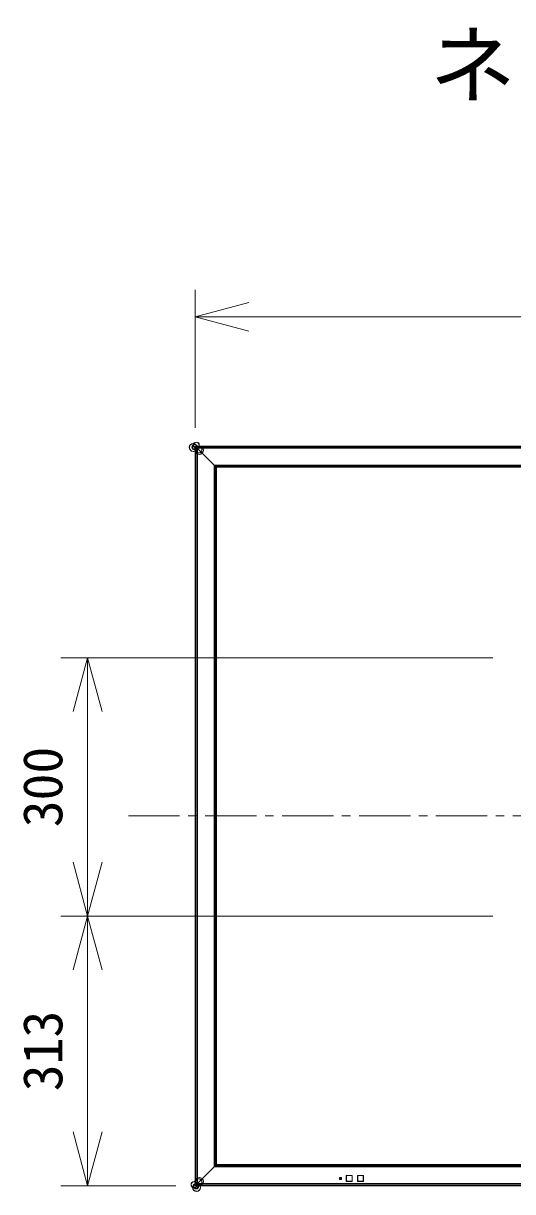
# Model space of a CAD drawing. Units: millimetres, scale not verified. Extents: x -62 to 63, y -57 to 57.
# Drawn here: x -54.4 to -31.6, y 2.5 to 56.8 of the extents above; entities that cross this region are included whole.
import ezdxf
from ezdxf.enums import TextEntityAlignment as Align

# ---------------------------------------------------------------- set-up
doc = ezdxf.new("R2010")
doc.units = ezdxf.units.MM
doc.header["$LTSCALE"] = 0.125
doc.linetypes.add('USER1', pattern=[28.575, 19.05, -3.175, 3.175, -3.175])
for name, color, linetype, lineweight in [('0-0_0', 7, 'Continuous', 18), ('0-5_SUNPO', 3, 'Continuous', 18), ('0-6_GAIKEI', 1, 'Continuous', 18)]:
    doc.layers.add(name, color=color, linetype=linetype, lineweight=lineweight)
doc.layers.add('0-2_MOJI1', color=7, linetype='Continuous')
doc.styles.add('ＭＳ ゴシック', font='')
doc.styles.get('ＭＳ ゴシック').set_extended_font_data('MS Gothic')

# ---------------------------------------------------------------- blocks, each defined once
blk = doc.blocks.new('_Open30')
at = {"layer": '0-0_0'}
blk.add_line((0, 0), (-1, 0), dxfattribs=at)
blk.add_lwpolyline([(-1, 0.26795), (0, 0), (-1, -0.26795)], dxfattribs=at)
blk = doc.blocks.new('D1')
at = {"layer": '0-5_SUNPO'}
for p, q in [((31.9448, 340.8282), (11.8685, 340.8282)), ((13.1185, 338.3282), (13.1185, 331.3282)), ((31.9448, 328.8282), (11.8685, 328.8282))]:
    blk.add_line(p, q, dxfattribs=at)
at = {"layer": '0-5_SUNPO', "xscale": 2.5, "yscale": 2.5}
for p, rotation in [((13.1185, 340.8282), 90), ((13.1185, 328.8282), 270)]:
    blk.add_blockref('_Open30', p, dxfattribs=dict(at, rotation=rotation))
at = {"layer": '0-5_SUNPO', "color": 7, "style": 'ＭＳ ゴシック'}
blk.add_text('300', height=1.833, rotation=90, dxfattribs=at).set_placement((12.4935, 332.9532), align=Align.BOTTOM_LEFT)
blk = doc.blocks.new('D2')
at = {"layer": '0-5_SUNPO'}
for p, q in [((31.9448, 328.8282), (11.8685, 328.8282)), ((13.1185, 326.3282), (13.1185, 318.8082)), ((17.2201, 316.3082), (11.8685, 316.3082))]:
    blk.add_line(p, q, dxfattribs=at)
at = {"layer": '0-5_SUNPO', "xscale": 2.5, "yscale": 2.5}
for p, rotation in [((13.1185, 328.8282), 90), ((13.1185, 316.3082), 270)]:
    blk.add_blockref('_Open30', p, dxfattribs=dict(at, rotation=rotation))
at = {"layer": '0-5_SUNPO', "color": 7, "style": 'ＭＳ ゴシック'}
blk.add_text('313', height=1.833, rotation=90, dxfattribs=at).set_placement((12.4935, 320.6932), align=Align.BOTTOM_LEFT)
blk = doc.blocks.new('D4')
at = {"layer": '0-5_SUNPO'}
for p, q in [((18.1121, 351.5022), (18.1121, 357.9108)), ((77.4721, 351.5022), (77.4721, 357.9108)), ((20.6121, 356.6608), (74.9721, 356.6608))]:
    blk.add_line(p, q, dxfattribs=at)
at = {"layer": '0-5_SUNPO', "xscale": 2.5, "yscale": 2.5, "rotation": 180}
blk.add_blockref('_Open30', (18.1121, 356.6608), dxfattribs=at)
at = {"layer": '0-5_SUNPO', "xscale": 2.5, "yscale": 2.5}
blk.add_blockref('_Open30', (77.4721, 356.6608), dxfattribs=at)
at = {"layer": '0-5_SUNPO', "color": 7, "style": 'ＭＳ ゴシック'}
blk.add_text('1484', height=1.833, dxfattribs=at).set_placement((45.2921, 357.2858), align=Align.BOTTOM_LEFT)

msp = doc.modelspace()

# ---------------------------------------------------------------- linework, layer by layer
at = {"layer": '0-6_GAIKEI', "color": 7}
for p, q in [((-46.3785, 36.6812), (-46.3785, 37.0012)), ((-46.3705, 37.0012), (-46.3785, 37.0012)), ((-46.367, 37.0748), (-46.3581, 37.0837)), ((-46.302, 37.1397), (-46.3581, 37.0837)), ((-46.2705, 37.1512), (12.8735, 37.1512)), ((-46.2705, 37.1512), (-46.2705, 37.1395)), ((-46.3785, 36.6812), (-46.3705, 36.6812)), ((-46.3785, 2.9572), (-46.3785, 3.2772)), ((-46.3705, 3.2772), (-46.3785, 3.2772)), ((-45.4638, 3.714), (-46.266, 2.9118)), ((-45.4392, 3.7386), (-45.4638, 3.714)), ((-45.4255, 3.7523), (-45.4392, 3.7386)), ((-45.393, 3.7848), (-45.4255, 3.7523)), ((-45.393, 3.7848), (-45.3928, 3.7849)), ((-46.3785, 2.9572), (-46.3705, 2.9572)), ((-46.3705, 2.8922), (-46.3705, 2.8922)), ((-46.3581, 2.8748), (-46.367, 2.8837)), ((-46.3588, 2.8953), (-46.3581, 2.8946)), ((-46.3581, 2.8946), (-46.3022, 2.8949)), ((-46.302, 2.8188), (-46.3581, 2.8748)), ((-46.3022, 2.8949), (-46.274, 2.9118)), ((-46.3022, 2.8949), (-46.3022, 2.8949)), ((-46.2705, 2.8152), (-46.2935, 2.8152)), ((-46.2935, 2.8152), (-46.2935, 2.8152)), ((-46.2909, 2.8835), (-46.2912, 2.8277)), ((-46.2912, 2.8277), (-46.2904, 2.827)), ((-46.274, 2.9118), (-46.2909, 2.8835)), ((-46.2705, 2.8835), (-46.2909, 2.8835)), ((-46.2909, 2.8835), (-46.2909, 2.8835)), ((-46.2904, 2.827), (-46.2705, 2.827)), ((-46.274, 2.9118), (-46.266, 2.9118)), ((-46.266, 2.9118), (-46.2705, 2.9072)), ((-46.2705, 2.9072), (-46.2705, 2.8072)), ((12.8735, 2.8072), (-46.2705, 2.8072))]:
    msp.add_line(p, q, dxfattribs=at)
at = {"layer": '0-6_GAIKEI'}
for p, q in [((-46.3581, 37.0639), (-46.3588, 37.0632)), ((-46.3588, 2.8953), (-46.3588, 37.0632)), ((-46.3022, 37.0636), (-46.3581, 37.0639)), ((-46.3022, 2.8949), (-46.3022, 37.0636)), ((-46.3022, 37.0636), (-46.3022, 37.0636)), ((-46.274, 37.0467), (-46.3022, 37.0636)), ((-46.2904, 37.1315), (-46.2912, 37.1308)), ((-46.2912, 37.1308), (-46.2909, 37.075)), ((-46.2909, 37.075), (-46.2705, 37.075)), ((-46.2909, 37.075), (-46.2909, 37.0749)), ((-46.2909, 37.0749), (-46.274, 37.0467)), ((-46.2705, 37.1315), (-46.2904, 37.1315)), ((-46.266, 37.0467), (-46.274, 37.0467)), ((-46.274, 2.9118), (-46.274, 37.0467)), ((-46.2705, 37.1395), (-46.2705, 37.0512)), ((-46.2705, 37.1395), (12.8735, 37.1395)), ((-46.2705, 37.083), (12.8735, 37.083)), ((-46.2705, 37.0547), (12.8735, 37.0547)), ((-46.2705, 37.0512), (-46.266, 37.0467)), ((-45.4638, 36.2445), (-46.266, 37.0467)), ((-45.4895, 36.2702), (12.0925, 36.2702)), ((-45.4895, 3.6883), (-45.4895, 36.2702)), ((-45.4638, 36.2445), (12.0668, 36.2445)), ((-45.4638, 3.714), (-45.4638, 36.2445)), ((-45.4638, 36.2445), (-45.4392, 36.2199)), ((-45.4392, 3.7386), (-45.4392, 36.2199)), ((-45.4392, 36.2199), (-45.4255, 36.2062)), ((-45.4255, 3.7523), (-45.4255, 36.2062)), ((-45.4255, 36.2062), (-45.393, 36.1737)), ((-45.393, 36.1737), (-45.3928, 36.1735)), ((-45.393, 3.7848), (-45.393, 36.1737)), ((-45.3928, 36.1735), (11.9958, 36.1735)), ((-45.3928, 3.7849), (-45.3928, 36.1735)), ((12.0925, 3.6883), (-45.4895, 3.6883)), ((12.0668, 3.714), (-45.4638, 3.714)), ((12.0421, 3.7386), (-45.4392, 3.7386)), ((12.0284, 3.7523), (-45.4255, 3.7523)), ((11.996, 3.7848), (-45.393, 3.7848)), ((11.9958, 3.7849), (-45.3928, 3.7849)), ((-39.3645, 3.2852), (-39.0805, 3.2852)), ((-39.3645, 3.0012), (-39.3645, 3.2852)), ((-39.3625, 3.2752), (-39.3606, 3.2733)), ((-39.3625, 3.0112), (-39.3625, 3.2752)), ((-39.3526, 3.2733), (-39.3606, 3.2733)), ((-39.3606, 3.0132), (-39.3606, 3.2733)), ((-39.3526, 3.2813), (-39.3545, 3.2832)), ((-39.3545, 3.2832), (-39.0905, 3.2832)), ((-39.3526, 3.2813), (-39.0925, 3.2813)), ((-39.3526, 3.2813), (-39.3526, 3.2733)), ((-39.3526, 3.2733), (-39.0925, 3.2733)), ((-39.3526, 3.0132), (-39.3526, 3.2733)), ((-39.0905, 3.2832), (-39.0925, 3.2813)), ((-39.0925, 3.2733), (-39.0925, 3.2813)), ((-39.0845, 3.2733), (-39.0925, 3.2733)), ((-39.0925, 3.2733), (-39.0925, 3.0132)), ((-39.0845, 3.2733), (-39.0825, 3.2752)), ((-39.0845, 3.2733), (-39.0845, 3.0132)), ((-39.0825, 3.2752), (-39.0825, 3.0112)), ((-39.0805, 3.2852), (-39.0805, 3.0012)), ((-38.8405, 3.2852), (-38.5565, 3.2852)), ((-38.8405, 3.0012), (-38.8405, 3.2852)), ((-38.8385, 3.2752), (-38.8366, 3.2733)), ((-38.8385, 3.0112), (-38.8385, 3.2752)), ((-38.8286, 3.2733), (-38.8366, 3.2733)), ((-38.8366, 3.2733), (-38.8366, 3.0132)), ((-38.8286, 3.2813), (-38.8305, 3.2832)), ((-38.8305, 3.2832), (-38.5665, 3.2832)), ((-38.8286, 3.2813), (-38.5685, 3.2813)), ((-38.8286, 3.2813), (-38.8286, 3.2733)), ((-38.5685, 3.2733), (-38.8286, 3.2733)), ((-38.8286, 3.2733), (-38.8286, 3.0132)), ((-38.5665, 3.2832), (-38.5685, 3.2813)), ((-38.5685, 3.2733), (-38.5685, 3.2813)), ((-38.5605, 3.2733), (-38.5685, 3.2733)), ((-38.5685, 3.0132), (-38.5685, 3.2733)), ((-38.5605, 3.2733), (-38.5585, 3.2752)), ((-38.5605, 3.2733), (-38.5605, 3.0132)), ((-38.5585, 3.2752), (-38.5585, 3.0112)), ((-38.5565, 3.2852), (-38.5565, 3.0012)), ((12.8735, 2.9038), (-46.2705, 2.9038)), ((12.8735, 2.8755), (-46.2705, 2.8755)), ((12.8735, 2.819), (-46.2705, 2.819)), ((-39.6725, 3.1912), (-39.5765, 3.1912)), ((-39.6725, 3.0952), (-39.6725, 3.1912)), ((-39.5765, 3.0952), (-39.6725, 3.0952)), ((-39.6695, 3.1802), (-39.6676, 3.1783)), ((-39.6695, 3.1062), (-39.6695, 3.1802)), ((-39.6676, 3.1082), (-39.6695, 3.1062)), ((-39.6676, 3.1082), (-39.6676, 3.1783)), ((-39.6596, 3.1783), (-39.6676, 3.1783)), ((-39.6676, 3.1082), (-39.6596, 3.1082)), ((-39.6596, 3.1863), (-39.6615, 3.1882)), ((-39.6615, 3.1882), (-39.5875, 3.1882)), ((-39.6615, 3.0982), (-39.6596, 3.1002)), ((-39.5875, 3.0982), (-39.6615, 3.0982)), ((-39.6596, 3.1863), (-39.5895, 3.1863)), ((-39.6596, 3.1863), (-39.6596, 3.1783)), ((-39.6596, 3.1783), (-39.5895, 3.1783)), ((-39.6596, 3.1082), (-39.6596, 3.1783)), ((-39.5895, 3.1082), (-39.6596, 3.1082)), ((-39.6596, 3.1082), (-39.6596, 3.1002)), ((-39.5895, 3.1002), (-39.6596, 3.1002)), ((-39.5875, 3.1882), (-39.5895, 3.1863)), ((-39.5895, 3.1783), (-39.5895, 3.1863)), ((-39.5815, 3.1783), (-39.5895, 3.1783)), ((-39.5895, 3.1783), (-39.5895, 3.1082)), ((-39.5895, 3.1002), (-39.5895, 3.1082)), ((-39.5895, 3.1082), (-39.5815, 3.1082)), ((-39.5895, 3.1002), (-39.5875, 3.0982)), ((-39.5815, 3.1783), (-39.5795, 3.1802)), ((-39.5815, 3.1783), (-39.5815, 3.1082)), ((-39.5795, 3.1062), (-39.5815, 3.1082)), ((-39.5795, 3.1802), (-39.5795, 3.1062)), ((-39.5765, 3.1912), (-39.5765, 3.0952)), ((-39.0805, 3.0012), (-39.3645, 3.0012)), ((-39.3606, 3.0132), (-39.3625, 3.0112)), ((-39.3606, 3.0132), (-39.3526, 3.0132)), ((-39.3545, 3.0032), (-39.3526, 3.0052)), ((-39.0905, 3.0032), (-39.3545, 3.0032)), ((-39.3526, 3.0132), (-39.3526, 3.0052)), ((-39.0925, 3.0132), (-39.3526, 3.0132)), ((-39.0925, 3.0052), (-39.3526, 3.0052)), ((-39.0925, 3.0052), (-39.0925, 3.0132)), ((-39.0925, 3.0132), (-39.0845, 3.0132)), ((-39.0925, 3.0052), (-39.0905, 3.0032)), ((-39.0825, 3.0112), (-39.0845, 3.0132)), ((-38.5565, 3.0012), (-38.8405, 3.0012)), ((-38.8366, 3.0132), (-38.8385, 3.0112)), ((-38.8366, 3.0132), (-38.8286, 3.0132)), ((-38.8305, 3.0032), (-38.8286, 3.0052)), ((-38.5665, 3.0032), (-38.8305, 3.0032)), ((-38.8286, 3.0132), (-38.5685, 3.0132)), ((-38.8286, 3.0132), (-38.8286, 3.0052)), ((-38.8286, 3.0052), (-38.5685, 3.0052)), ((-38.5685, 3.0052), (-38.5685, 3.0132)), ((-38.5685, 3.0132), (-38.5605, 3.0132)), ((-38.5685, 3.0052), (-38.5665, 3.0032)), ((-38.5585, 3.0112), (-38.5605, 3.0132))]:
    msp.add_line(p, q, dxfattribs=at)
at = {"layer": '0-6_GAIKEI', "color": 9, "linetype": 'USER1'}
msp.add_line((-49.4797, 19.9792), (14.9004, 19.9792), dxfattribs=at)
at = {"layer": '0-6_GAIKEI', "color": 7}
for points in [[(-46.3705, 2.8922), (-46.3705, 37.0663), (-46.3705, 37.0663)], [(-46.2935, 37.1432), (-46.2935, 37.1432), (-46.2705, 37.1432)]]:
    msp.add_lwpolyline(points, dxfattribs=at)
at = {"layer": '0-6_GAIKEI'}
for points in [[(-45.4392, 36.2199), (12.0421, 36.2199), (12.0668, 36.2445)], [(-45.4255, 36.2062), (12.0284, 36.2062), (12.0421, 36.2199)], [(-45.393, 36.1737), (11.996, 36.1737), (12.0284, 36.2062)]]:
    msp.add_lwpolyline(points, dxfattribs=at)
for centre, radius in [((-46.4708, 37.0921), 0.1846), ((-46.4624, 37.0863), 0.1781), ((-46.4097, 37.106), 0.122), ((-46.3951, 37.1105), 0.1067), ((-46.3285, 37.2002), 0.1404), ((-46.3301, 37.1955), 0.1355), ((-46.3784, 37.0377), 0.0297), ((-46.3554, 37.1069), 0.0432), ((-46.374, 37.0518), 0.0149), ((-46.1891, 36.9619), 0.1977), ((-46.3351, 37.128), 0.0442), ((-46.2205, 36.9863), 0.1579), ((-46.3349, 37.0965), 0.041), ((-46.3433, 37.0876), 0.0288), ((-46.2136, 36.993), 0.1581), ((-46.351, 37.0806), 0.0184), ((-46.356, 37.077), 0.0122), ((-46.3627, 37.074), 0.00486), ((-46.3643, 37.0735), 0.00317), ((-46.3644, 37.073), 0.00313), ((-46.3654, 37.0733), 0.00212), ((-46.3233, 37.108), 0.0404), ((-46.3122, 37.1188), 0.0249), ((-46.3054, 37.127), 0.0142), ((-46.3035, 37.1303), 0.0105), ((-46.2745, 37.0439), 0.0351), ((-46.27, 37.0459), 0.0368), ((-46.301, 37.1361), 0.00417), ((-46.2784, 37.0512), 0.0268), ((-46.2797, 37.0522), 0.0252), ((-46.2805, 37.0542), 0.0232), ((-46.3003, 37.1371), 0.00312), ((-46.3026, 37.064), 0.0005), ((-46.3006, 37.138), 0.00217), ((-46.2961, 37.061), 0.00666), ((-46.2807, 37.1463), 0.0132)]:
    msp.add_circle(centre, radius, dxfattribs=at)
at = {"layer": '0-6_GAIKEI', "color": 7}
for centre, radius in [((-46.4275, 2.8573), 0.1404), ((-46.4228, 2.8557), 0.1355), ((-46.3194, 2.715), 0.1846), ((-46.3136, 2.7234), 0.1781), ((-46.3332, 2.7761), 0.122), ((-46.3377, 2.7906), 0.1067), ((-46.3552, 2.8507), 0.0442), ((-46.1892, 2.9966), 0.1977), ((-46.3736, 2.9051), 0.0132), ((-46.2203, 2.9722), 0.1581), ((-46.3342, 2.8303), 0.0432), ((-46.3353, 2.8625), 0.0404), ((-46.2136, 2.9653), 0.1579), ((-46.3461, 2.8736), 0.0249), ((-46.3543, 2.8804), 0.0142), ((-46.3576, 2.8823), 0.0105), ((-46.3634, 2.8848), 0.00417), ((-46.3644, 2.8855), 0.00312), ((-46.3653, 2.8852), 0.00217), ((-46.3238, 2.8508), 0.041), ((-46.3149, 2.8425), 0.0288), ((-46.3079, 2.8348), 0.0184), ((-46.3043, 2.8297), 0.0122), ((-46.272, 2.9181), 0.0394), ((-46.3012, 2.823), 0.00486), ((-46.2782, 2.9075), 0.0272), ((-46.2793, 2.9067), 0.0258), ((-46.2798, 2.9057), 0.0248), ((-46.2842, 2.9037), 0.0201), ((-46.3007, 2.8214), 0.00317), ((-46.3003, 2.8214), 0.00313), ((-46.3006, 2.8204), 0.00212), ((-46.3023, 2.8948), 0.00013), ((-46.265, 2.8073), 0.0297), ((-46.2791, 2.8117), 0.0149), ((-46.2892, 2.8878), 0.00457), ((-46.2912, 2.8833), 0.0004)]:
    msp.add_circle(centre, radius, dxfattribs=at)
for centre, start, end in [((-46.3585, 37.0663), 135, 180), ((-46.2935, 37.1312), 90, 135), ((-46.3585, 2.8922), 180, 225), ((-46.2935, 2.8272), 225, 270)]:
    msp.add_arc(centre, 0.012, start, end, dxfattribs=at)
at = {"layer": '0-6_GAIKEI'}
for centre, start, end in [((-39.3545, 3.2752), 90.06979, 179.93022), ((-39.0905, 3.2752), 0.06978, 89.93021), ((-38.8305, 3.2752), 90.06979, 179.93022), ((-38.5665, 3.2752), 0.06978, 89.93021), ((-39.6615, 3.1802), 90.06979, 179.93022), ((-39.6615, 3.1062), 180.06978, 269.93021), ((-39.5875, 3.1802), 0.06978, 89.93021), ((-39.5875, 3.1062), 270.06979, 359.93022), ((-39.3545, 3.0112), 180.06978, 269.93021), ((-39.0905, 3.0112), 270.06979, 359.93022), ((-38.8305, 3.0112), 180.06978, 269.93021), ((-38.5665, 3.0112), 270.06979, 359.93022)]:
    msp.add_arc(centre, 0.008, start, end, dxfattribs=at)
at = {"layer": '0-6_GAIKEI', "color": 7}
for centre, major_axis, ratio, start_param, end_param in [((-46.3585, 37.0663), (-0.00848, 0.00848), 0.999896, 6.2831853, 7.0686355), ((-46.2935, 37.1312), (0.00848, -0.00848), 0.999896, 2.3561424, 3.1415927), ((-46.3585, 2.8922), (0.00848, 0.00848), 0.999896, 2.3561424, 3.1415927), ((-46.3383, 2.8946), (-0.0198, -0.0198), 0.57735, 5.2359878, 6.2831853), ((-46.2912, 2.8475), (-0.0198, -0.0198), 0.57735, 0, 1.0471976), ((-46.2935, 2.8272), (-0.00848, -0.00848), 0.999896, 6.2831853, 7.0686355)]:
    msp.add_ellipse(centre, major_axis=major_axis, ratio=ratio, start_param=start_param, end_param=end_param, dxfattribs=at)
at = {"layer": '0-6_GAIKEI'}
for centre, major_axis, ratio, start_param, end_param in [((-46.3383, 37.0639), (-0.0198, 0.0198), 0.57735, 0, 1.0471976), ((-46.2912, 37.111), (-0.0198, 0.0198), 0.57735, 5.2359878, 6.2831853), ((-39.3526, 3.2733), (-0.00566, -0.00566), 0.998783, 3.9276009, 5.4971792), ((-39.0925, 3.2733), (-0.00566, 0.00566), 0.998783, 3.9276009, 5.4971792), ((-38.8286, 3.2733), (-0.00566, -0.00566), 0.998783, 3.9276009, 5.4971792), ((-38.5685, 3.2733), (-0.00566, 0.00566), 0.998783, 3.9276009, 5.4971792), ((-39.6596, 3.1783), (-0.00566, -0.00566), 0.998783, 3.9276009, 5.4971792), ((-39.6596, 3.1082), (0.00566, -0.00566), 0.998783, 3.9276009, 5.4971792), ((-39.5895, 3.1783), (-0.00566, 0.00566), 0.998783, 3.9276009, 5.4971792), ((-39.5895, 3.1082), (0.00566, 0.00566), 0.998783, 3.9276009, 5.4971792), ((-39.3526, 3.0132), (0.00566, -0.00566), 0.998783, 3.9276009, 5.4971792), ((-39.0925, 3.0132), (0.00566, 0.00566), 0.998783, 3.9276009, 5.4971792), ((-38.8286, 3.0132), (-0.00566, 0.00566), 0.998783, 0.7860072, 2.3555855), ((-38.5685, 3.0132), (0.00566, 0.00566), 0.998783, 3.9276009, 5.4971792)]:
    msp.add_ellipse(centre, major_axis=major_axis, ratio=ratio, start_param=start_param, end_param=end_param, dxfattribs=at)

# ---------------------------------------------------------------- block references
at = {"layer": '0-5_SUNPO'}
for name in ['D4', 'D1', 'D2']:
    msp.add_blockref(name, (-64.4907, -313.5009), dxfattribs=at)

# ---------------------------------------------------------------- texts
at = {"layer": '0-2_MOJI1', "style": 'ＭＳ ゴシック'}
msp.add_text('ネットワークディスプレイ', height=2.933, dxfattribs=at).set_placement((-35.4907, 52.4991), align=Align.BOTTOM_LEFT)

doc.saveas('drawing.dxf')
